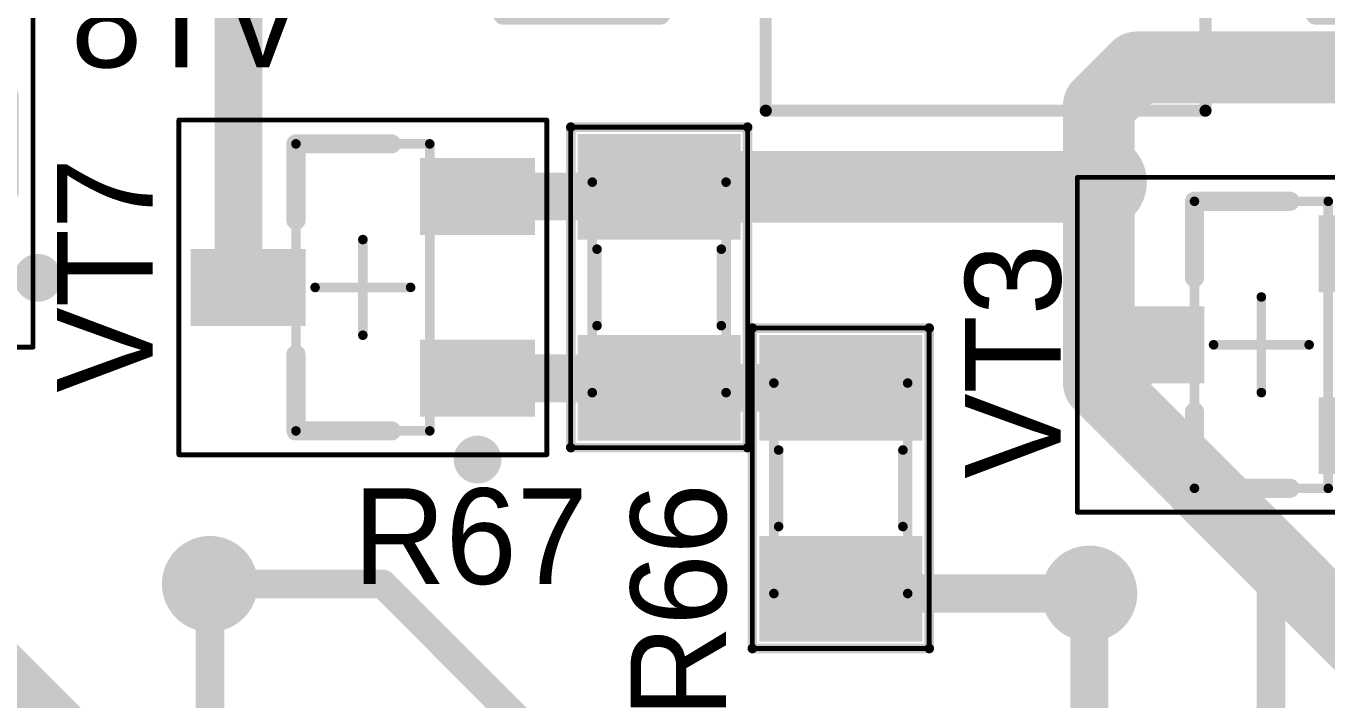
# Model space of a CAD drawing. Header units: millimetres. Extents: x 29 to 180, y 30 to 200.
# Drawn here: x 142.38 to 155.98, y 185.09 to 192.13 of the extents above; entities that cross this region are included whole.
import ezdxf

# ---------------------------------------------------------------- set-up
doc = ezdxf.new("R2010")
doc.units = ezdxf.units.MM
for name, color, linetype in [('BottomLayer', 5, 'Continuous'), ('BottomOverlay', 54, 'Continuous'), ('BottomPaste', 16, 'Continuous'), ('BottomSolder', 6, 'Continuous'), ('Mechanical13', 56, 'Continuous'), ('Mechanical15', 56, 'Continuous'), ('MultiLayer', 9, 'Continuous'), ('PadHoleLayer', 156, 'Continuous'), ('TopLayer', 1, 'Continuous'), ('TopOverlay', 2, 'Continuous'), ('TopPaste', 8, 'Continuous'), ('TopSolder', 216, 'Continuous'), ('ViaHoleLayer', 16, 'Continuous')]:
    doc.layers.add(name, color=color, linetype=linetype)

# ---------------------------------------------------------------- blocks, each defined once
blk = doc.blocks.new('SMD_R_0805_476')
at = {"layer": 'Mechanical13', "const_width": 0.1}
for points in [[(-1.1, 0.7), (1.1, 0.7)], [(-1.1, 0.7), (-1.1, -0.7)], [(1.1, 0.7), (1.1, -0.7)], [(-1.1, -0.7), (1.1, -0.7)]]:
    blk.add_lwpolyline(points, dxfattribs=at)
at = {"layer": 'Mechanical13', "const_width": 0.05}
for points in [[(-1.125, 0.7, 1), (-1.075, 0.7, 1)], [(-1.125, 0.7, 1), (-1.075, 0.7, 1)], [(1.075, 0.7, 1), (1.125, 0.7, 1)], [(1.075, 0.7, 1), (1.125, 0.7, 1)], [(-1.125, -0.7, 1), (-1.075, -0.7, 1)], [(-1.125, -0.7, 1), (-1.075, -0.7, 1)], [(1.075, -0.7, 1), (1.125, -0.7, 1)], [(1.075, -0.7, 1), (1.125, -0.7, 1)]]:
    blk.add_lwpolyline(points, format="xyb", close=True, dxfattribs=at)
at = {"layer": 'Mechanical15', "const_width": 0.05}
for points in [[(-1.675, 0.925), (1.675, 0.925)], [(-1.675, 0.925), (-1.675, -0.925)], [(1.675, 0.925), (1.675, -0.925)], [(-1.675, -0.925), (1.675, -0.925)]]:
    blk.add_lwpolyline(points, dxfattribs=at)
at = {"layer": 'Mechanical15', "const_width": 0.025}
for points in [[(-1.687, 0.925, 1), (-1.663, 0.925, 1)], [(-1.687, 0.925, 1), (-1.663, 0.925, 1)], [(1.663, 0.925, 1), (1.687, 0.925, 1)], [(1.663, 0.925, 1), (1.687, 0.925, 1)], [(-1.687, -0.925, 1), (-1.663, -0.925, 1)], [(-1.687, -0.925, 1), (-1.663, -0.925, 1)], [(1.663, -0.925, 1), (1.687, -0.925, 1)], [(1.663, -0.925, 1), (1.687, -0.925, 1)]]:
    blk.add_lwpolyline(points, format="xyb", close=True, dxfattribs=at)
at = {"layer": 'TopLayer'}
for points in [[(-0.6, -0.75), (-0.6, 0.75), (-1.5, -0.75), (-1.5, 0.75)], [(1.5, -0.75), (1.5, 0.75), (0.6, -0.75), (0.6, 0.75)]]:
    blk.add_solid(points, dxfattribs=at)
at = {"layer": 'TopOverlay', "const_width": 0.1}
for points in [[(-1.675, 0.925), (-1.675, -0.925)], [(-1.675, 0.925), (1.675, 0.925)], [(1.675, 0.925), (1.675, -0.925)], [(-0.4, 0.65), (0.4, 0.65)], [(-0.4, -0.65), (0.4, -0.65)], [(-1.675, -0.925), (1.675, -0.925)]]:
    blk.add_lwpolyline(points, dxfattribs=at)
at = {"layer": 'TopOverlay', "const_width": 0.05}
for points in [[(-1.7, 0.925, 1), (-1.65, 0.925, 1)], [(-1.7, 0.925, 1), (-1.65, 0.925, 1)], [(1.65, 0.925, 1), (1.7, 0.925, 1)], [(1.65, 0.925, 1), (1.7, 0.925, 1)], [(-0.425, 0.65, 1), (-0.375, 0.65, 1)], [(0.375, 0.65, 1), (0.425, 0.65, 1)], [(-0.425, -0.65, 1), (-0.375, -0.65, 1)], [(0.375, -0.65, 1), (0.425, -0.65, 1)], [(-1.7, -0.925, 1), (-1.65, -0.925, 1)], [(-1.7, -0.925, 1), (-1.65, -0.925, 1)], [(1.65, -0.925, 1), (1.7, -0.925, 1)], [(1.65, -0.925, 1), (1.7, -0.925, 1)]]:
    blk.add_lwpolyline(points, format="xyb", close=True, dxfattribs=at)
at = {"layer": 'TopPaste'}
for points in [[(-0.6, -0.75), (-0.6, 0.75), (-1.5, -0.75), (-1.5, 0.75)], [(1.5, -0.75), (1.5, 0.75), (0.6, -0.75), (0.6, 0.75)]]:
    blk.add_solid(points, dxfattribs=at)
at = {"layer": 'TopSolder'}
for points in [[(-0.498, -0.852), (-0.498, 0.852), (-1.602, -0.852), (-1.602, 0.852)], [(1.602, -0.852), (1.602, 0.852), (0.498, -0.852), (0.498, 0.852)]]:
    blk.add_solid(points, dxfattribs=at)
blk = doc.blocks.new('SMD_R_0805_477')
at = {"layer": 'Mechanical13', "const_width": 0.1}
for points in [[(1.1, 0.7), (-1.1, 0.7)], [(-1.1, -0.7), (-1.1, 0.7)], [(1.1, -0.7), (1.1, 0.7)], [(1.1, -0.7), (-1.1, -0.7)]]:
    blk.add_lwpolyline(points, dxfattribs=at)
at = {"layer": 'Mechanical13', "const_width": 0.05}
for points in [[(-1.125, 0.7, 1), (-1.075, 0.7, 1)], [(-1.125, 0.7, 1), (-1.075, 0.7, 1)], [(1.075, 0.7, 1), (1.125, 0.7, 1)], [(1.075, 0.7, 1), (1.125, 0.7, 1)], [(-1.125, -0.7, 1), (-1.075, -0.7, 1)], [(-1.125, -0.7, 1), (-1.075, -0.7, 1)], [(1.075, -0.7, 1), (1.125, -0.7, 1)], [(1.075, -0.7, 1), (1.125, -0.7, 1)]]:
    blk.add_lwpolyline(points, format="xyb", close=True, dxfattribs=at)
at = {"layer": 'Mechanical15', "const_width": 0.05}
for points in [[(1.675, 0.925), (-1.675, 0.925)], [(-1.675, -0.925), (-1.675, 0.925)], [(1.675, -0.925), (1.675, 0.925)], [(1.675, -0.925), (-1.675, -0.925)]]:
    blk.add_lwpolyline(points, dxfattribs=at)
at = {"layer": 'Mechanical15', "const_width": 0.025}
for points in [[(-1.687, 0.925, 1), (-1.663, 0.925, 1)], [(-1.687, 0.925, 1), (-1.663, 0.925, 1)], [(1.663, 0.925, 1), (1.687, 0.925, 1)], [(1.663, 0.925, 1), (1.687, 0.925, 1)], [(-1.687, -0.925, 1), (-1.663, -0.925, 1)], [(-1.687, -0.925, 1), (-1.663, -0.925, 1)], [(1.663, -0.925, 1), (1.687, -0.925, 1)], [(1.663, -0.925, 1), (1.687, -0.925, 1)]]:
    blk.add_lwpolyline(points, format="xyb", close=True, dxfattribs=at)
at = {"layer": 'TopLayer'}
for points in [[(-0.6, -0.75), (-0.6, 0.75), (-1.5, -0.75), (-1.5, 0.75)], [(1.5, -0.75), (1.5, 0.75), (0.6, -0.75), (0.6, 0.75)]]:
    blk.add_solid(points, dxfattribs=at)
at = {"layer": 'TopOverlay', "const_width": 0.1}
for points in [[(-1.675, -0.925), (-1.675, 0.925)], [(1.675, 0.925), (-1.675, 0.925)], [(1.675, -0.925), (1.675, 0.925)], [(0.4, 0.65), (-0.4, 0.65)], [(0.4, -0.65), (-0.4, -0.65)], [(1.675, -0.925), (-1.675, -0.925)]]:
    blk.add_lwpolyline(points, dxfattribs=at)
at = {"layer": 'TopOverlay', "const_width": 0.05}
for points in [[(-1.7, 0.925, 1), (-1.65, 0.925, 1)], [(-1.7, 0.925, 1), (-1.65, 0.925, 1)], [(1.65, 0.925, 1), (1.7, 0.925, 1)], [(1.65, 0.925, 1), (1.7, 0.925, 1)], [(-0.425, 0.65, 1), (-0.375, 0.65, 1)], [(0.375, 0.65, 1), (0.425, 0.65, 1)], [(-0.425, -0.65, 1), (-0.375, -0.65, 1)], [(0.375, -0.65, 1), (0.425, -0.65, 1)], [(-1.7, -0.925, 1), (-1.65, -0.925, 1)], [(-1.7, -0.925, 1), (-1.65, -0.925, 1)], [(1.65, -0.925, 1), (1.7, -0.925, 1)], [(1.65, -0.925, 1), (1.7, -0.925, 1)]]:
    blk.add_lwpolyline(points, format="xyb", close=True, dxfattribs=at)
at = {"layer": 'TopPaste'}
for points in [[(-0.6, -0.75), (-0.6, 0.75), (-1.5, -0.75), (-1.5, 0.75)], [(1.5, -0.75), (1.5, 0.75), (0.6, -0.75), (0.6, 0.75)]]:
    blk.add_solid(points, dxfattribs=at)
at = {"layer": 'TopSolder'}
for points in [[(-0.498, -0.852), (-0.498, 0.852), (-1.602, -0.852), (-1.602, 0.852)], [(1.602, -0.852), (1.602, 0.852), (0.498, -0.852), (0.498, 0.852)]]:
    blk.add_solid(points, dxfattribs=at)
blk = doc.blocks.new('SOT23_3_573')
at = {"layer": 'Mechanical13', "const_width": 0.1}
for points in [[(0.7, 1.5), (-0.7, 1.5)], [(-0.7, 1.5), (-0.7, -1.5)], [(0.7, 1.5), (0.7, -1.5)], [(0.7, -1.5), (-0.7, -1.5)]]:
    blk.add_lwpolyline(points, dxfattribs=at)
at = {"layer": 'Mechanical13', "const_width": 0.05}
for points in [[(-0.725, 1.5, 1), (-0.675, 1.5, 1)], [(-0.725, 1.5, 1), (-0.675, 1.5, 1)], [(0.675, 1.5, 1), (0.725, 1.5, 1)], [(0.675, 1.5, 1), (0.725, 1.5, 1)], [(-0.725, -1.5, 1), (-0.675, -1.5, 1)], [(-0.725, -1.5, 1), (-0.675, -1.5, 1)], [(0.675, -1.5, 1), (0.725, -1.5, 1)], [(0.675, -1.5, 1), (0.725, -1.5, 1)]]:
    blk.add_lwpolyline(points, format="xyb", close=True, dxfattribs=at)
at = {"layer": 'Mechanical15'}
for points, const_width in [([(1.925, 1.75), (-1.925, 1.75)], 0.05), ([(-1.925, 1.75), (-1.925, -1.75)], 0.05), ([(1.925, 1.75), (1.925, -1.75)], 0.05), ([(0, 0.5), (0, -0.5)], 0.1), ([(0.5, 0), (-0.5, 0)], 0.1), ([(1.925, -1.75), (-1.925, -1.75)], 0.05)]:
    blk.add_lwpolyline(points, dxfattribs=dict(at, const_width=const_width))
for points, const_width in [([(-1.937, 1.75, 1), (-1.913, 1.75, 1)], 0.025), ([(-1.937, 1.75, 1), (-1.913, 1.75, 1)], 0.025), ([(1.913, 1.75, 1), (1.937, 1.75, 1)], 0.025), ([(1.913, 1.75, 1), (1.937, 1.75, 1)], 0.025), ([(-0.025, 0.5, 1), (0.025, 0.5, 1)], 0.05), ([(-0.525, 0, 1), (-0.475, 0, 1)], 0.05), ([(0.475, 0, 1), (0.525, 0, 1)], 0.05), ([(-0.025, -0.5, 1), (0.025, -0.5, 1)], 0.05), ([(-1.937, -1.75, 1), (-1.913, -1.75, 1)], 0.025), ([(-1.937, -1.75, 1), (-1.913, -1.75, 1)], 0.025), ([(1.913, -1.75, 1), (1.937, -1.75, 1)], 0.025), ([(1.913, -1.75, 1), (1.937, -1.75, 1)], 0.025)]:
    blk.add_lwpolyline(points, format="xyb", close=True, dxfattribs=dict(at, const_width=const_width))
at = {"layer": 'TopLayer'}
for points in [[(-0.7, 0.65), (-0.7, 1.25), (-1.7, 0.65), (-1.7, 1.25)], [(1.7, -0.3), (1.7, 0.3), (0.7, -0.3), (0.7, 0.3)], [(-0.7, -1.25), (-0.7, -0.65), (-1.7, -1.25), (-1.7, -0.65)]]:
    blk.add_solid(points, dxfattribs=at)
at = {"layer": 'TopOverlay'}
for points, const_width in [([(-1.075, 1.8, 1), (-1.325, 1.8, 1)], 0.25), ([(-1.388, 1.8, 1), (-1.263, 1.8, 1)], 0.125), ([(-1.137, 1.8, 1), (-1.012, 1.8, 1)], 0.125), ([(-0.35, 1.5, 1), (-0.25, 1.5, 1)], 0.1), ([(0.65, 1.5, 1), (0.75, 1.5, 1)], 0.1), ([(0.65, 1.5, 1), (0.75, 1.5, 1)], 0.1), ([(0.65, 0.7, 1), (0.75, 0.7, 1)], 0.1), ([(0.65, -0.7, 1), (0.75, -0.7, 1)], 0.1), ([(-0.35, -1.5, 1), (-0.25, -1.5, 1)], 0.1), ([(0.65, -1.5, 1), (0.75, -1.5, 1)], 0.1), ([(0.65, -1.5, 1), (0.75, -1.5, 1)], 0.1)]:
    blk.add_lwpolyline(points, format="xyb", close=True, dxfattribs=dict(at, const_width=const_width))
at = {"layer": 'TopOverlay', "const_width": 0.2}
for points in [[(0.7, 1.5), (-0.3, 1.5)], [(0.7, 1.5), (0.7, 0.7)], [(0.7, -0.7), (0.7, -1.5)], [(0.7, -1.5), (-0.3, -1.5)]]:
    blk.add_lwpolyline(points, dxfattribs=at)
at = {"layer": 'TopPaste'}
for points in [[(-0.7, 0.65), (-0.7, 1.25), (-1.7, 0.65), (-1.7, 1.25)], [(1.7, -0.3), (1.7, 0.3), (0.7, -0.3), (0.7, 0.3)], [(-0.7, -1.25), (-0.7, -0.65), (-1.7, -1.25), (-1.7, -0.65)]]:
    blk.add_solid(points, dxfattribs=at)
at = {"layer": 'TopSolder'}
for points in [[(-0.598, 0.548), (-0.598, 1.352), (-1.802, 0.548), (-1.802, 1.352)], [(1.802, -0.402), (1.802, 0.402), (0.598, -0.402), (0.598, 0.402)], [(-0.598, -1.352), (-0.598, -0.548), (-1.802, -1.352), (-1.802, -0.548)]]:
    blk.add_solid(points, dxfattribs=at)
blk = doc.blocks.new('SOT23_3_577')
at = {"layer": 'Mechanical13', "const_width": 0.1}
for points in [[(0.7, 1.5), (-0.7, 1.5)], [(-0.7, 1.5), (-0.7, -1.5)], [(0.7, 1.5), (0.7, -1.5)], [(0.7, -1.5), (-0.7, -1.5)]]:
    blk.add_lwpolyline(points, dxfattribs=at)
at = {"layer": 'Mechanical13', "const_width": 0.05}
for points in [[(-0.725, 1.5, 1), (-0.675, 1.5, 1)], [(-0.725, 1.5, 1), (-0.675, 1.5, 1)], [(0.675, 1.5, 1), (0.725, 1.5, 1)], [(0.675, 1.5, 1), (0.725, 1.5, 1)], [(-0.725, -1.5, 1), (-0.675, -1.5, 1)], [(-0.725, -1.5, 1), (-0.675, -1.5, 1)], [(0.675, -1.5, 1), (0.725, -1.5, 1)], [(0.675, -1.5, 1), (0.725, -1.5, 1)]]:
    blk.add_lwpolyline(points, format="xyb", close=True, dxfattribs=at)
at = {"layer": 'Mechanical15'}
for points, const_width in [([(1.925, 1.75), (-1.925, 1.75)], 0.05), ([(-1.925, 1.75), (-1.925, -1.75)], 0.05), ([(1.925, 1.75), (1.925, -1.75)], 0.05), ([(0, 0.5), (0, -0.5)], 0.1), ([(0.5, 0), (-0.5, 0)], 0.1), ([(1.925, -1.75), (-1.925, -1.75)], 0.05)]:
    blk.add_lwpolyline(points, dxfattribs=dict(at, const_width=const_width))
for points, const_width in [([(-1.937, 1.75, 1), (-1.913, 1.75, 1)], 0.025), ([(-1.937, 1.75, 1), (-1.913, 1.75, 1)], 0.025), ([(1.913, 1.75, 1), (1.937, 1.75, 1)], 0.025), ([(1.913, 1.75, 1), (1.937, 1.75, 1)], 0.025), ([(-0.025, 0.5, 1), (0.025, 0.5, 1)], 0.05), ([(-0.525, 0, 1), (-0.475, 0, 1)], 0.05), ([(0.475, 0, 1), (0.525, 0, 1)], 0.05), ([(-0.025, -0.5, 1), (0.025, -0.5, 1)], 0.05), ([(-1.937, -1.75, 1), (-1.913, -1.75, 1)], 0.025), ([(-1.937, -1.75, 1), (-1.913, -1.75, 1)], 0.025), ([(1.913, -1.75, 1), (1.937, -1.75, 1)], 0.025), ([(1.913, -1.75, 1), (1.937, -1.75, 1)], 0.025)]:
    blk.add_lwpolyline(points, format="xyb", close=True, dxfattribs=dict(at, const_width=const_width))
at = {"layer": 'TopLayer'}
for points in [[(-0.7, 0.65), (-0.7, 1.25), (-1.7, 0.65), (-1.7, 1.25)], [(1.7, -0.3), (1.7, 0.3), (0.7, -0.3), (0.7, 0.3)], [(-0.7, -1.25), (-0.7, -0.65), (-1.7, -1.25), (-1.7, -0.65)]]:
    blk.add_solid(points, dxfattribs=at)
at = {"layer": 'TopOverlay'}
for points, const_width in [([(-1.075, 1.8, 1), (-1.325, 1.8, 1)], 0.25), ([(-1.388, 1.8, 1), (-1.263, 1.8, 1)], 0.125), ([(-1.137, 1.8, 1), (-1.012, 1.8, 1)], 0.125), ([(-0.35, 1.5, 1), (-0.25, 1.5, 1)], 0.1), ([(0.65, 1.5, 1), (0.75, 1.5, 1)], 0.1), ([(0.65, 1.5, 1), (0.75, 1.5, 1)], 0.1), ([(0.65, 0.7, 1), (0.75, 0.7, 1)], 0.1), ([(0.65, -0.7, 1), (0.75, -0.7, 1)], 0.1), ([(-0.35, -1.5, 1), (-0.25, -1.5, 1)], 0.1), ([(0.65, -1.5, 1), (0.75, -1.5, 1)], 0.1), ([(0.65, -1.5, 1), (0.75, -1.5, 1)], 0.1)]:
    blk.add_lwpolyline(points, format="xyb", close=True, dxfattribs=dict(at, const_width=const_width))
at = {"layer": 'TopOverlay', "const_width": 0.2}
for points in [[(0.7, 1.5), (-0.3, 1.5)], [(0.7, 1.5), (0.7, 0.7)], [(0.7, -0.7), (0.7, -1.5)], [(0.7, -1.5), (-0.3, -1.5)]]:
    blk.add_lwpolyline(points, dxfattribs=at)
at = {"layer": 'TopPaste'}
for points in [[(-0.7, 0.65), (-0.7, 1.25), (-1.7, 0.65), (-1.7, 1.25)], [(1.7, -0.3), (1.7, 0.3), (0.7, -0.3), (0.7, 0.3)], [(-0.7, -1.25), (-0.7, -0.65), (-1.7, -1.25), (-1.7, -0.65)]]:
    blk.add_solid(points, dxfattribs=at)
at = {"layer": 'TopSolder'}
for points in [[(-0.598, 0.548), (-0.598, 1.352), (-1.802, 0.548), (-1.802, 1.352)], [(1.802, -0.402), (1.802, 0.402), (0.598, -0.402), (0.598, 0.402)], [(-0.598, -1.352), (-0.598, -0.548), (-1.802, -1.352), (-1.802, -0.548)]]:
    blk.add_solid(points, dxfattribs=at)
blk = doc.blocks.new('SOT23_3_B_578')
at = {"layer": 'BottomLayer'}
for points in [[(-1.7, 1.25), (-1.7, 0.65), (-0.7, 1.25), (-0.7, 0.65)], [(0.7, 0.3), (0.7, -0.3), (1.7, 0.3), (1.7, -0.3)], [(-1.7, -0.65), (-1.7, -1.25), (-0.7, -0.65), (-0.7, -1.25)]]:
    blk.add_solid(points, dxfattribs=at)
at = {"layer": 'BottomOverlay', "const_width": 0.2}
for points in [[(-0.3, 1.5), (0.7, 1.5)], [(0.7, 1.5), (0.7, 0.7)], [(0.7, -0.7), (0.7, -1.5)], [(-0.3, -1.5), (0.7, -1.5)]]:
    blk.add_lwpolyline(points, dxfattribs=at)
at = {"layer": 'BottomOverlay'}
for points, const_width in [([(-0.35, 1.5, 1), (-0.25, 1.5, 1)], 0.1), ([(0.65, 1.5, 1), (0.75, 1.5, 1)], 0.1), ([(0.65, 1.5, 1), (0.75, 1.5, 1)], 0.1), ([(0.65, 0.7, 1), (0.75, 0.7, 1)], 0.1), ([(0.65, -0.7, 1), (0.75, -0.7, 1)], 0.1), ([(-0.35, -1.5, 1), (-0.25, -1.5, 1)], 0.1), ([(0.65, -1.5, 1), (0.75, -1.5, 1)], 0.1), ([(0.65, -1.5, 1), (0.75, -1.5, 1)], 0.1), ([(-1.075, -1.8, 1), (-1.325, -1.8, 1)], 0.25), ([(-1.388, -1.8, 1), (-1.263, -1.8, 1)], 0.125), ([(-1.137, -1.8, 1), (-1.012, -1.8, 1)], 0.125)]:
    blk.add_lwpolyline(points, format="xyb", close=True, dxfattribs=dict(at, const_width=const_width))
at = {"layer": 'BottomPaste'}
for points in [[(-1.7, 1.25), (-1.7, 0.65), (-0.7, 1.25), (-0.7, 0.65)], [(0.7, 0.3), (0.7, -0.3), (1.7, 0.3), (1.7, -0.3)], [(-1.7, -0.65), (-1.7, -1.25), (-0.7, -0.65), (-0.7, -1.25)]]:
    blk.add_solid(points, dxfattribs=at)
at = {"layer": 'BottomSolder'}
for points in [[(-1.802, 1.352), (-1.802, 0.548), (-0.598, 1.352), (-0.598, 0.548)], [(0.598, 0.402), (0.598, -0.402), (1.802, 0.402), (1.802, -0.402)], [(-1.802, -0.548), (-1.802, -1.352), (-0.598, -0.548), (-0.598, -1.352)]]:
    blk.add_solid(points, dxfattribs=at)
at = {"layer": 'Mechanical13', "const_width": 0.1}
for points in [[(-0.7, 1.5), (0.7, 1.5)], [(-0.7, 1.5), (-0.7, -1.5)], [(0.7, 1.5), (0.7, -1.5)], [(-0.7, -1.5), (0.7, -1.5)]]:
    blk.add_lwpolyline(points, dxfattribs=at)
at = {"layer": 'Mechanical13', "const_width": 0.05}
for points in [[(-0.725, 1.5, 1), (-0.675, 1.5, 1)], [(-0.725, 1.5, 1), (-0.675, 1.5, 1)], [(0.675, 1.5, 1), (0.725, 1.5, 1)], [(0.675, 1.5, 1), (0.725, 1.5, 1)], [(-0.725, -1.5, 1), (-0.675, -1.5, 1)], [(-0.725, -1.5, 1), (-0.675, -1.5, 1)], [(0.675, -1.5, 1), (0.725, -1.5, 1)], [(0.675, -1.5, 1), (0.725, -1.5, 1)]]:
    blk.add_lwpolyline(points, format="xyb", close=True, dxfattribs=at)
at = {"layer": 'Mechanical15'}
for points, const_width in [([(-1.925, 1.75), (1.925, 1.75)], 0.05), ([(-1.925, 1.75), (-1.925, -1.75)], 0.05), ([(1.925, 1.75), (1.925, -1.75)], 0.05), ([(0, 0.5), (0, -0.5)], 0.1), ([(-0.5, 0), (0.5, 0)], 0.1), ([(-1.925, -1.75), (1.925, -1.75)], 0.05)]:
    blk.add_lwpolyline(points, dxfattribs=dict(at, const_width=const_width))
for points, const_width in [([(-1.937, 1.75, 1), (-1.913, 1.75, 1)], 0.025), ([(-1.937, 1.75, 1), (-1.913, 1.75, 1)], 0.025), ([(1.913, 1.75, 1), (1.937, 1.75, 1)], 0.025), ([(1.913, 1.75, 1), (1.937, 1.75, 1)], 0.025), ([(-0.025, 0.5, 1), (0.025, 0.5, 1)], 0.05), ([(-0.525, 0, 1), (-0.475, 0, 1)], 0.05), ([(0.475, 0, 1), (0.525, 0, 1)], 0.05), ([(-0.025, -0.5, 1), (0.025, -0.5, 1)], 0.05), ([(-1.937, -1.75, 1), (-1.913, -1.75, 1)], 0.025), ([(-1.937, -1.75, 1), (-1.913, -1.75, 1)], 0.025), ([(1.913, -1.75, 1), (1.937, -1.75, 1)], 0.025), ([(1.913, -1.75, 1), (1.937, -1.75, 1)], 0.025)]:
    blk.add_lwpolyline(points, format="xyb", close=True, dxfattribs=dict(at, const_width=const_width))
blk = doc.blocks.new('35362_0450_589')
at = {"layer": 'BottomLayer', "const_width": 0.61}
for points in [[(-6.305, 0, 1), (-5.695, 0, 1)], [(-4.304, 0, 1), (-3.695, 0, 1)], [(-2.305, 0, 1), (-1.695, 0, 1)]]:
    blk.add_lwpolyline(points, format="xyb", close=True, dxfattribs=at)
at = {"layer": 'BottomLayer'}
blk.add_solid([(-0.61, -0.61), (0.61, -0.61), (-0.61, 0.61), (0.61, 0.61)], dxfattribs=at)
at = {"layer": 'BottomSolder', "const_width": 0.736}
for points in [[(-6.368, 0, 1), (-5.632, 0, 1)], [(-4.368, 0, 1), (-3.632, 0, 1)], [(-2.368, 0, 1), (-1.632, 0, 1)]]:
    blk.add_lwpolyline(points, format="xyb", close=True, dxfattribs=at)
at = {"layer": 'BottomSolder'}
blk.add_solid([(-0.736, -0.736), (0.736, -0.736), (-0.736, 0.736), (0.736, 0.736)], dxfattribs=at)
at = {"layer": 'PadHoleLayer', "const_width": 0.406}
for points in [[(-6.203, 0, 1), (-5.797, 0, 1)], [(-4.203, 0, 1), (-3.796, 0, 1)], [(-2.203, 0, 1), (-1.797, 0, 1)], [(-0.203, 0, 1), (0.203, 0, 1)]]:
    blk.add_lwpolyline(points, format="xyb", close=True, dxfattribs=at)
at = {"layer": 'TopLayer', "const_width": 0.61}
for points in [[(-6.305, 0, 1), (-5.695, 0, 1)], [(-4.304, 0, 1), (-3.695, 0, 1)], [(-2.305, 0, 1), (-1.695, 0, 1)]]:
    blk.add_lwpolyline(points, format="xyb", close=True, dxfattribs=at)
at = {"layer": 'TopLayer'}
blk.add_solid([(-0.61, -0.61), (0.61, -0.61), (-0.61, 0.61), (0.61, 0.61)], dxfattribs=at)
at = {"layer": 'TopOverlay'}
for points, const_width in [([(-1, 4.275), (0, 3.275)], 0.254), ([(-1, 4.275), (1, 4.275)], 0.254), ([(0, 3.275), (1, 4.275)], 0.254), ([(-8.15, 2.95), (2.15, 2.95)], 0.2), ([(-8.15, -2.55), (-8.15, 2.95)], 0.2), ([(2.15, -2.55), (2.15, 2.95)], 0.2), ([(-6.5, -2.55), (-6.5, -1.65)], 0.2), ([(-6.5, -1.65), (0.35, -1.65)], 0.2), ([(-5, -1.65), (-1.15, -1.65)], 0.127), ([(-5, -2.35), (-5, -1.65)], 0.127), ([(-1.15, -2.35), (-1.15, -1.65)], 0.127), ([(0.35, -2.55), (0.35, -1.65)], 0.2), ([(-5.4, -3.55), (-5.4, -2.35)], 0.127), ([(-5.4, -2.35), (-0.8, -2.35)], 0.127), ([(-5, -2.35), (-1.15, -2.35)], 0.127), ([(-0.8, -3.55), (-0.8, -2.35)], 0.127), ([(-8.15, -2.55), (-6.5, -2.55)], 0.2), ([(0.35, -2.55), (2.15, -2.55)], 0.2), ([(-5.4, -3.55), (-0.8, -3.55)], 0.127)]:
    blk.add_lwpolyline(points, dxfattribs=dict(at, const_width=const_width))
for points, const_width in [([(-1.064, 4.275, 1), (-0.937, 4.275, 1)], 0.127), ([(-1.064, 4.275, 1), (-0.937, 4.275, 1)], 0.127), ([(0.936, 4.275, 1), (1.063, 4.275, 1)], 0.127), ([(0.936, 4.275, 1), (1.063, 4.275, 1)], 0.127), ([(-0.064, 3.275, 1), (0.063, 3.275, 1)], 0.127), ([(-0.064, 3.275, 1), (0.063, 3.275, 1)], 0.127), ([(-8.2, 2.95, 1), (-8.1, 2.95, 1)], 0.0999), ([(-8.2, 2.95, 1), (-8.1, 2.95, 1)], 0.0999), ([(2.1, 2.95, 1), (2.2, 2.95, 1)], 0.0999), ([(2.1, 2.95, 1), (2.2, 2.95, 1)], 0.0999), ([(-6.55, -1.65, 1), (-6.45, -1.65, 1)], 0.0999), ([(-6.55, -1.65, 1), (-6.45, -1.65, 1)], 0.0999), ([(-5.032, -1.65, 1), (-4.968, -1.65, 1)], 0.0635), ([(-5.032, -1.65, 1), (-4.968, -1.65, 1)], 0.0635), ([(-1.182, -1.65, 1), (-1.118, -1.65, 1)], 0.0635), ([(-1.182, -1.65, 1), (-1.118, -1.65, 1)], 0.0635), ([(0.3, -1.65, 1), (0.4, -1.65, 1)], 0.0999), ([(0.3, -1.65, 1), (0.4, -1.65, 1)], 0.0999), ([(-5.431, -2.35, 1), (-5.368, -2.35, 1)], 0.0635), ([(-5.431, -2.35, 1), (-5.368, -2.35, 1)], 0.0635), ([(-5.032, -2.35, 1), (-4.968, -2.35, 1)], 0.0635), ([(-5.032, -2.35, 1), (-4.968, -2.35, 1)], 0.0635), ([(-1.182, -2.35, 1), (-1.118, -2.35, 1)], 0.0635), ([(-1.182, -2.35, 1), (-1.118, -2.35, 1)], 0.0635), ([(-0.831, -2.35, 1), (-0.768, -2.35, 1)], 0.0635), ([(-0.831, -2.35, 1), (-0.768, -2.35, 1)], 0.0635), ([(-8.2, -2.55, 1), (-8.1, -2.55, 1)], 0.0999), ([(-8.2, -2.55, 1), (-8.1, -2.55, 1)], 0.0999), ([(-6.55, -2.55, 1), (-6.45, -2.55, 1)], 0.0999), ([(-6.55, -2.55, 1), (-6.45, -2.55, 1)], 0.0999), ([(0.3, -2.55, 1), (0.4, -2.55, 1)], 0.0999), ([(0.3, -2.55, 1), (0.4, -2.55, 1)], 0.0999), ([(2.1, -2.55, 1), (2.2, -2.55, 1)], 0.0999), ([(2.1, -2.55, 1), (2.2, -2.55, 1)], 0.0999), ([(-5.431, -3.55, 1), (-5.368, -3.55, 1)], 0.0635), ([(-5.431, -3.55, 1), (-5.368, -3.55, 1)], 0.0635), ([(-0.831, -3.55, 1), (-0.768, -3.55, 1)], 0.0635), ([(-0.831, -3.55, 1), (-0.768, -3.55, 1)], 0.0635)]:
    blk.add_lwpolyline(points, format="xyb", close=True, dxfattribs=dict(at, const_width=const_width))
at = {"layer": 'TopSolder', "const_width": 0.736}
for points in [[(-6.368, 0, 1), (-5.632, 0, 1)], [(-4.368, 0, 1), (-3.632, 0, 1)], [(-2.368, 0, 1), (-1.632, 0, 1)]]:
    blk.add_lwpolyline(points, format="xyb", close=True, dxfattribs=at)
at = {"layer": 'TopSolder'}
blk.add_solid([(-0.736, -0.736), (0.736, -0.736), (-0.736, 0.736), (0.736, 0.736)], dxfattribs=at)

msp = doc.modelspace()

# ---------------------------------------------------------------- linework, layer by layer
at = {"layer": 'BottomLayer'}
for points, const_width in [([(153.6, 191.3), (154, 191.7)], 0.75), ([(154, 191.7), (157.2, 191.7)], 0.75), ([(153.6, 190.5), (153.6, 191.3)], 0.75), ([(153.6, 188.4), (153.6, 190.5)], 0.75), ([(153.6, 188.4), (156.5, 185.5)], 0.75), ([(139.7, 187.9), (143, 184.6)], 0.5), ([(144.3, 175.8), (144.3, 186.3)], 0.3), ([(153.5, 181.5), (153.5, 186.2)], 0.4)]:
    msp.add_lwpolyline(points, dxfattribs=dict(at, const_width=const_width))
for points, const_width in [([(153.812, 191.7, 1), (154.187, 191.7, 1)], 0.375), ([(153.812, 191.7, 1), (154.187, 191.7, 1)], 0.375), ([(153.412, 191.3, 1), (153.788, 191.3, 1)], 0.375), ([(153.412, 191.3, 1), (153.788, 191.3, 1)], 0.375), ([(153.4, 190.5, 1), (153.8, 190.5, 1)], 0.4), ([(153.412, 190.5, 1), (153.788, 190.5, 1)], 0.375), ([(153.412, 190.5, 1), (153.788, 190.5, 1)], 0.375), ([(153.412, 188.4, 1), (153.788, 188.4, 1)], 0.375), ([(153.412, 188.4, 1), (153.788, 188.4, 1)], 0.375), ([(144.1, 186.3, 1), (144.5, 186.3, 1)], 0.4), ([(153.3, 186.2, 1), (153.7, 186.2, 1)], 0.4), ([(144.225, 186.3, 1), (144.375, 186.3, 1)], 0.15), ([(153.4, 186.2, 1), (153.6, 186.2, 1)], 0.2)]:
    msp.add_lwpolyline(points, format="xyb", close=True, dxfattribs=dict(at, const_width=const_width))
at = {"layer": 'BottomSolder', "const_width": 0.502}
for points in [[(153.349, 190.5, 1), (153.851, 190.5, 1)], [(144.049, 186.3, 1), (144.551, 186.3, 1)], [(153.249, 186.2, 1), (153.751, 186.2, 1)]]:
    msp.add_lwpolyline(points, format="xyb", close=True, dxfattribs=at)
at = {"layer": 'MultiLayer', "const_width": 0.4}
for points in [[(153.4, 190.5, 1), (153.8, 190.5, 1)], [(144.1, 186.3, 1), (144.5, 186.3, 1)], [(153.3, 186.2, 1), (153.7, 186.2, 1)]]:
    msp.add_lwpolyline(points, format="xyb", close=True, dxfattribs=at)
at = {"layer": 'TopLayer'}
for points, const_width in [([(144.6, 189.5), (144.6, 193.7)], 0.5), ([(149, 190.45), (153.55, 190.45)], 0.75), ([(153.55, 190.45), (153.6, 190.5)], 0.75), ([(148.9, 190.35), (149, 190.45)], 0.5), ([(147.1, 190.35), (148.9, 190.35)], 0.5), ([(144.6, 189.5), (144.7, 189.4)], 0.5), ([(154, 188.7), (154.1, 188.8)], 0.3), ([(154, 187.9), (154, 188.7)], 0.3), ([(147.1, 188.45), (148.9, 188.45)], 0.5), ([(148.9, 188.45), (149, 188.35)], 0.5), ([(149, 188.35), (150.9, 188.35)], 0.5), ([(154, 187.9), (155.4, 186.5)], 0.3), ([(155.4, 173.8), (155.4, 186.5)], 0.3), ([(144.3, 186.3), (146.107, 186.3)], 0.3), ([(146.107, 186.3), (150.257, 182.15)], 0.3), ([(150.9, 186.25), (150.95, 186.2)], 0.4), ([(150.95, 186.2), (153.5, 186.2)], 0.4)]:
    msp.add_lwpolyline(points, dxfattribs=dict(at, const_width=const_width))
for points, const_width in [([(148.813, 190.45, 1), (149.188, 190.45, 1)], 0.375), ([(153.363, 190.45, 1), (153.738, 190.45, 1)], 0.375), ([(153.363, 190.45, 1), (153.738, 190.45, 1)], 0.375), ([(153.4, 190.5, 1), (153.8, 190.5, 1)], 0.4), ([(153.412, 190.5, 1), (153.788, 190.5, 1)], 0.375), ([(148.875, 190.45, 1), (149.125, 190.45, 1)], 0.25), ([(146.975, 190.35, 1), (147.225, 190.35, 1)], 0.25), ([(148.775, 190.35, 1), (149.025, 190.35, 1)], 0.25), ([(148.775, 190.35, 1), (149.025, 190.35, 1)], 0.25), ([(144.475, 189.5, 1), (144.725, 189.5, 1)], 0.25), ([(144.475, 189.5, 1), (144.725, 189.5, 1)], 0.25), ([(144.575, 189.4, 1), (144.825, 189.4, 1)], 0.25), ([(154.025, 188.8, 1), (154.175, 188.8, 1)], 0.15), ([(153.925, 188.7, 1), (154.075, 188.7, 1)], 0.15), ([(153.925, 188.7, 1), (154.075, 188.7, 1)], 0.15), ([(146.975, 188.45, 1), (147.225, 188.45, 1)], 0.25), ([(148.775, 188.45, 1), (149.025, 188.45, 1)], 0.25), ([(148.775, 188.45, 1), (149.025, 188.45, 1)], 0.25), ([(148.875, 188.35, 1), (149.125, 188.35, 1)], 0.25), ([(148.875, 188.35, 1), (149.125, 188.35, 1)], 0.25), ([(150.775, 188.35, 1), (151.025, 188.35, 1)], 0.25), ([(153.925, 187.9, 1), (154.075, 187.9, 1)], 0.15), ([(153.925, 187.9, 1), (154.075, 187.9, 1)], 0.15), ([(144.1, 186.3, 1), (144.5, 186.3, 1)], 0.4), ([(153.3, 186.2, 1), (153.7, 186.2, 1)], 0.4), ([(155.325, 186.5, 1), (155.475, 186.5, 1)], 0.15), ([(155.325, 186.5, 1), (155.475, 186.5, 1)], 0.15), ([(144.225, 186.3, 1), (144.375, 186.3, 1)], 0.15), ([(146.032, 186.3, 1), (146.182, 186.3, 1)], 0.15), ([(146.032, 186.3, 1), (146.182, 186.3, 1)], 0.15), ([(150.8, 186.25, 1), (151, 186.25, 1)], 0.2), ([(150.85, 186.2, 1), (151.05, 186.2, 1)], 0.2), ([(150.85, 186.2, 1), (151.05, 186.2, 1)], 0.2), ([(153.4, 186.2, 1), (153.6, 186.2, 1)], 0.2)]:
    msp.add_lwpolyline(points, format="xyb", close=True, dxfattribs=dict(at, const_width=const_width))
at = {"layer": 'TopSolder', "const_width": 0.502}
for points in [[(153.349, 190.5, 1), (153.851, 190.5, 1)], [(144.049, 186.3, 1), (144.551, 186.3, 1)], [(153.249, 186.2, 1), (153.751, 186.2, 1)]]:
    msp.add_lwpolyline(points, format="xyb", close=True, dxfattribs=at)
at = {"layer": 'ViaHoleLayer', "const_width": 0.25}
for points in [[(153.475, 190.5, 1), (153.725, 190.5, 1)], [(144.175, 186.3, 1), (144.425, 186.3, 1)], [(153.375, 186.2, 1), (153.625, 186.2, 1)]]:
    msp.add_lwpolyline(points, format="xyb", close=True, dxfattribs=at)

# ---------------------------------------------------------------- block references
msp.add_blockref('35362_0450_589', (155.515, 194.797))
for name, p, rotation in [('SOT23_3_B_578', (140.7, 190.7), 90), ('SOT23_3_577', (145.9, 189.4), 180), ('SMD_R_0805_477', (149, 189.4), 270), ('SOT23_3_573', (155.3, 188.8), 180), ('SMD_R_0805_476', (150.9, 187.3), 90)]:
    msp.add_blockref(name, p, dxfattribs=dict(rotation=rotation))

# ---------------------------------------------------------------- texts
at = {"layer": 'BottomOverlay', "text_generation_flag": 2}
msp.add_text('VT8', height=1, dxfattribs=at).set_placement((145.3, 191.7))
at = {"layer": 'TopOverlay'}
for s, p in [('VT7', (143.7, 188.3)), ('VT3', (153.2, 187.4)), ('R66', (149.7, 184.9))]:
    msp.add_text(s, height=1, rotation=90, dxfattribs=at).set_placement(p)
msp.add_text('R67', height=1, dxfattribs=at).set_placement((145.8, 186.3))

doc.saveas('drawing.dxf')
